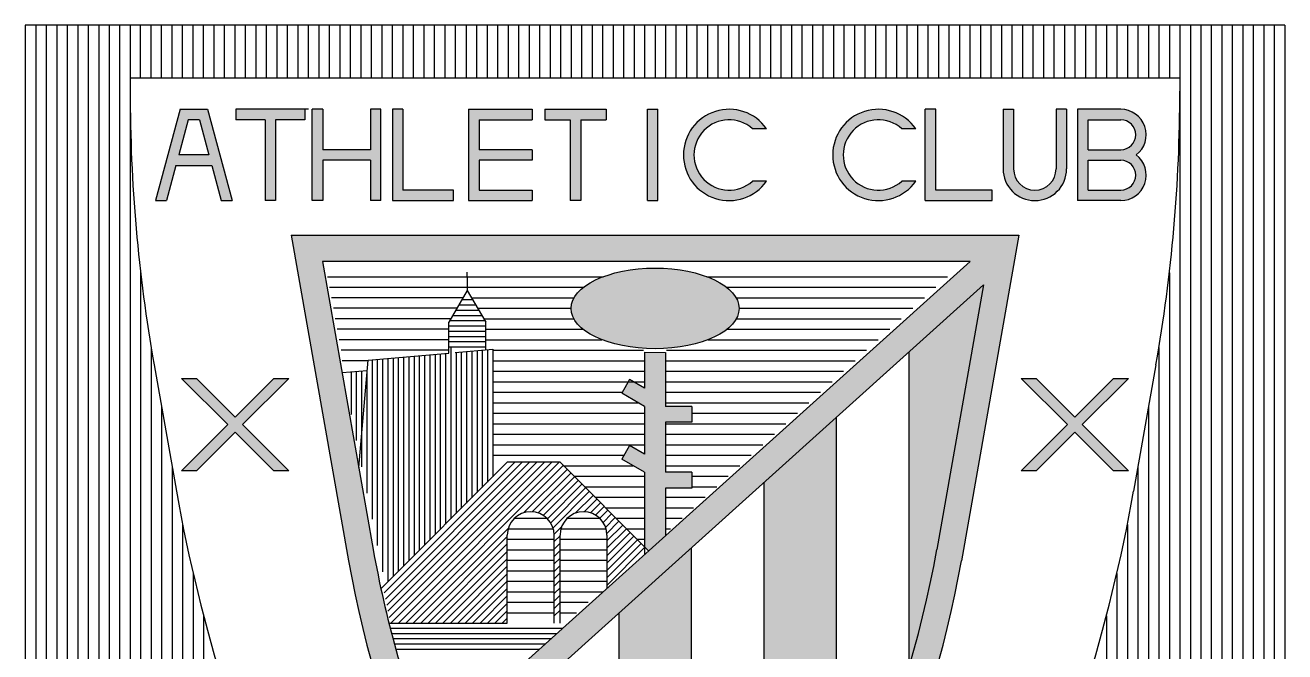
# Model space of a CAD drawing. Extents: x 3.05 to 5.45, y 3.98 to 6.68.
# Drawn here: x 3.053 to 5.453, y 5.487 to 6.68 of the extents above; entities that cross this region are included whole.
import ezdxf

# ---------------------------------------------------------------- set-up
doc = ezdxf.new("R2010")
doc.units = 0
doc.header["$MEASUREMENT"] = 0
doc.layers.get('0').update_dxf_attribs({"linetype": 'CONTINUOUS'})

msp = doc.modelspace()

# ---------------------------------------------------------------- hatches: boundary and pattern name
at = {"linetype": 'BYBLOCK'}
h = msp.add_hatch(color=256, dxfattribs=at)
h.paths.add_polyline_path([(3.40014729367365, 6.52011863381481), (3.347708566087254, 6.52011863381481), (3.301077929880449, 6.346090730301754), (3.321783453488651, 6.346090730301754), (3.339739787743431, 6.413104682058282), (3.408116072017472, 6.413104682058282), (3.426072406272253, 6.346090730301754), (3.446777929880454, 6.346090730301754)])
h.paths.add_polyline_path([(3.384800753914071, 6.500118633814811), (3.402757088168851, 6.433104682058282), (3.345098771592053, 6.433104682058282), (3.363055105846834, 6.50011863381481)], flags=16)
for color, points in [(256, [(3.585133004375165, 6.520118633814812), (3.453729167343909, 6.52011863381481), (3.453729167343909, 6.500118633814811), (3.509627929880443, 6.500118633814811), (3.509627929880443, 6.346090730301753), (3.529627929880442, 6.346090730301754), (3.529627929880442, 6.500118633814811), (3.585133004375165, 6.50011863381481)]), (256, [(3.730323577325209, 6.52011863381481), (3.710323577325209, 6.520118633814811), (3.710323577325208, 6.443104682058282), (3.619584435261306, 6.443104682058282), (3.619584435261306, 6.52011863381481), (3.599584435261306, 6.52011863381481), (3.599584435261306, 6.346090730301754), (3.619584435261306, 6.346090730301753), (3.619584435261306, 6.423104682058282), (3.710323577325207, 6.423104682058281), (3.710323577325208, 6.346090730301754), (3.730323577325209, 6.346090730301754)]), (256, [(3.868339976366116, 6.366090730301753), (3.772155428181112, 6.366090730301753), (3.772155428181112, 6.52011863381481), (3.752155428181112, 6.52011863381481), (3.752155428181112, 6.346090730301754), (3.868339976366116, 6.346090730301754)]), (256, [(4.018611511534972, 6.52011863381481), (3.897298765548157, 6.52011863381481), (3.897298765548158, 6.346090730301754), (4.018611511534971, 6.346090730301754), (4.018611511534972, 6.366090730301753), (3.917298765548157, 6.366090730301754), (3.917298765548158, 6.423104682058282), (4.018611511534972, 6.423104682058283), (4.018611511534971, 6.443104682058282), (3.917298765548157, 6.443104682058282), (3.917298765548157, 6.50011863381481), (4.018611511534971, 6.500118633814811)]), (256, [(4.159627849643214, 6.520118633814811), (4.042725876074826, 6.520118633814811), (4.042725876074826, 6.50011863381481), (4.091176862859006, 6.500118633814811), (4.091176862859006, 6.346090730301753), (4.111176862859006, 6.346090730301754), (4.111176862859006, 6.500118633814811), (4.159627849643215, 6.50011863381481)]), (256, [(4.258127929880439, 6.52011863381481), (4.23812792988044, 6.520118633814809), (4.23812792988044, 6.346090730301754), (4.258127929880439, 6.346090730301754)]), (256, [(4.465024839925755, 6.383104682058282), (4.438426136122399, 6.383104682058281, -2.231964124839091), (4.4384261361224, 6.483104682058282), (4.465024839925755, 6.483104682058282, 3.16393820090623)]), (256, [(4.749333290567003, 6.383104682058282), (4.722734586763647, 6.383104682058281, -2.231964124839091), (4.722734586763648, 6.483104682058282), (4.749333290567003, 6.483104682058282, 3.16393820090623)]), (256, [(4.787366274975956, 6.52011863381481), (4.767366274975956, 6.52011863381481), (4.767366274975957, 6.346090730301754), (4.894988208244769, 6.346090730301754), (4.894988208244769, 6.366090730301752), (4.787366274975956, 6.366090730301753)]), (256, [(5.036775081795412, 6.52011863381481), (5.016775081795412, 6.52011863381481), (5.016775081795413, 6.406604004749758), (5.016764679804194, 6.406578874592975, -0.9996665783371438), (4.935764684375313, 6.406575574354676), (4.93575428128351, 6.406595646794032), (4.935754281283512, 6.52011863381481), (4.915754281283512, 6.52011863381481), (4.915754281283513, 6.406595793298925), (4.915764682430964, 6.406580344246231, 0.999859793621637), (5.036764681181643, 6.406584150192728), (5.036775081795413, 6.406603677825735)]), (36, [(4.322543902889527, 5.954169601429768), (4.272543902889527, 5.954169601429768), (4.272543902889527, 6.056757894617683), (4.232543902889528, 6.057116921842575), (4.232543902889528, 5.988810617581143), (4.211193979144825, 6.001137001802326), (4.201925517218799, 6.001137001802325), (4.189242632700307, 5.979169601429769), (4.232543902889528, 5.954169601429768), (4.232543902889528, 5.863152659853742), (4.204242632700307, 5.879492405815896), (4.189242632700307, 5.853511643702363), (4.232543902889528, 5.828511643702362), (4.232543902889528, 5.686549897895326), (4.240361299335286, 5.678732501449567), (4.272543902889528, 5.70770984784584), (4.272543902889527, 5.798511643702361), (4.322543902889527, 5.798511643702362), (4.322543902889527, 5.828511643702363), (4.272543902889527, 5.828511643702361), (4.272543902889527, 5.924169601429767), (4.322543902889529, 5.924169601429767)]), (256, [(3.554789880247009, 6.007307992825858), (3.526505608999547, 6.007307992825857), (3.452647744623275, 5.933450128449584), (3.378789880247003, 6.007307992825857), (3.350505608999542, 6.007307992825857), (3.438505608999545, 5.919307992825856), (3.350505608999547, 5.831307992825857), (3.378789880247007, 5.831307992825856), (3.452647744623275, 5.905165857202125), (3.52650560899954, 5.831307992825857), (3.554789880247003, 5.831307992825858), (3.466789880247005, 5.919307992825855)]), (256, [(5.154582196779537, 6.007307992825857), (5.126297925532077, 6.007307992825858), (5.052440061155804, 5.933450128449586), (4.978582196779533, 6.007307992825858), (4.950297925532071, 6.007307992825858), (5.038297925532074, 5.919307992825857), (4.950297925532076, 5.831307992825857), (4.978582196779537, 5.831307992825857), (5.052440061155806, 5.905165857202125), (5.126297925532072, 5.831307992825857), (5.154582196779533, 5.831307992825858), (5.066582196779534, 5.919307992825855)])]:
    msp.add_hatch(color=color).paths.add_polyline_path(points)
h = msp.add_hatch(color=256)
h.paths.add_polyline_path([(5.140030008091628, 6.52011863381481), (5.057590608331566, 6.52011863381481), (5.057590608331566, 6.346090730301754), (5.140030008091628, 6.346090730301754, 0.7168950926242991), (5.169528135448552, 6.433104682058282, 0.7168950926242991)])
h.paths.add_polyline_path([(5.140030008091628, 6.443104682058282), (5.077590608331565, 6.443104682058282), (5.077590608331566, 6.500118633814812), (5.140030008091628, 6.500118633814811, -1)], flags=16)
h.paths.add_polyline_path([(5.140030008091628, 6.366090730301753), (5.077590608331566, 6.366090730301754), (5.077590608331565, 6.423104682058283), (5.140030008091628, 6.423104682058282, -1)], flags=16)
h = msp.add_hatch(color=256)
h.paths.add_polyline_path([(4.945840625041958, 6.280308121244215), (3.559247180737098, 6.280308121244215), (3.668675902845081, 5.659706999009209, 0.1316524975873976), (4.106202522631548, 4.72142813496998), (4.252543902889528, 4.547025269302337), (4.398885283147518, 4.721428134969994, 0.1316524975873949), (4.836411902933974, 5.659706999009206)])
h.paths.add_polyline_path([(4.878435975930865, 6.185975884339943), (4.789497959732014, 5.681583329998528, -0.1316524975873979), (4.351971339945544, 4.743304465959298), (4.252543902889528, 4.624811460645358), (4.153116465833488, 4.74330446595933, -0.07503678801982612), (3.84195286870064, 5.252722302743456)], flags=16)
h.paths.add_polyline_path([(4.852948085553892, 6.230308121244216), (3.821966753183919, 5.302008359982716, -0.04939515589849262), (3.715589846047044, 5.681583329998529), (3.61883486036681, 6.230308121244216)], flags=16)
h = msp.add_hatch(color=86)
edge = h.paths.add_edge_path()
edge.add_ellipse((4.252649098972796, 6.140698615753363), major_axis=(0.1601204938976082, 0), ratio=0.479902485857847, start_angle=15.42510880630042, end_angle=31.75257652064391)
edge.add_ellipse((4.252649098972796, 6.140698615753363), major_axis=(0.1601204938976082, 0), ratio=0.479902485857847, start_angle=31.75257652064391, end_angle=51.86201120763403)
edge.add_ellipse((4.252649098972796, 6.140698615753363), major_axis=(0.1601204938976082, 0), ratio=0.479902485857847, start_angle=51.86201120763403, end_angle=128.1379887923657)
edge.add_ellipse((4.252649098972796, 6.140698615753363), major_axis=(0.1601204938976082, 0), ratio=0.479902485857847, start_angle=128.1379887923657, end_angle=148.2474234793561)
edge.add_ellipse((4.252649098972796, 6.140698615753363), major_axis=(0.1601204938976082, 0), ratio=0.479902485857847, start_angle=148.2474234793561, end_angle=164.5748911936996)
edge.add_ellipse((4.252649098972796, 6.140698615753363), major_axis=(0.1601204938976082, 0), ratio=0.479902485857847, start_angle=164.5748911936996, end_angle=179.6731249350061)
edge.add_ellipse((4.252649098972796, 6.140698615753363), major_axis=(0.1601204938976082, 0), ratio=0.479902485857847, start_angle=179.6731249350061, end_angle=194.7480217236448)
edge.add_ellipse((4.252649098972796, 6.140698615753363), major_axis=(0.1601204938976082, 0), ratio=0.479902485857847, start_angle=194.7480217236448, end_angle=210.9869034575966)
edge.add_ellipse((4.252649098972796, 6.140698615753363), major_axis=(0.1601204938976082, 0), ratio=0.479902485857847, start_angle=210.9869034575966, end_angle=230.815524026129)
edge.add_ellipse((4.252649098972796, 6.140698615753363), major_axis=(0.1601204938976082, 0), ratio=0.479902485857847, start_angle=230.815524026129, end_angle=309.1844759738709)
edge.add_ellipse((4.252649098972796, 6.140698615753363), major_axis=(0.1601204938976082, 0), ratio=0.479902485857847, start_angle=309.1844759738709, end_angle=329.0130965424033)
edge.add_ellipse((4.252649098972796, 6.140698615753363), major_axis=(0.1601204938976082, 0), ratio=0.479902485857847, start_angle=329.0130965424033, end_angle=345.2519782763552)
edge.add_ellipse((4.252649098972796, 6.140698615753363), major_axis=(0.1601204938976082, 0), ratio=0.479902485857847, start_angle=345.2519782763552, end_angle=360.3268750649939)
edge.add_ellipse((4.252649098972796, 6.140698615753363), major_axis=(0.1601204938976082, 0), ratio=0.479902485857847, start_angle=0.3268750649939327, end_angle=15.42510880630042)
h = msp.add_hatch(color=1)
h.paths.add_polyline_path([(4.045243902889528, 5.435766372096623), (3.907043902889528, 5.311330533174661), (3.907043902889528, 5.113378805680593, 0.03350143687370347), (4.045243902889529, 4.884097415554814)])
h.paths.add_polyline_path([(4.321643902889527, 5.684638049940546), (4.183443902889528, 5.560202211018585), (4.183443902889528, 4.707161633893619), (4.252543902889527, 4.624811460645358), (4.321643902889527, 4.707161633893617)])
h.paths.add_polyline_path([(4.598043902889526, 5.933509727784467), (4.459843902889527, 5.809073888862507), (4.459843902889527, 4.884097415554811, 0.03350143687370332), (4.598043902889526, 5.113378805680589)])
h.paths.add_polyline_path([(4.878435975930866, 6.185975884339944), (4.736243902889527, 6.057945566706429), (4.736243902889526, 5.456552160143064, 0.02893002627333989), (4.789497959732013, 5.681583329998529)])

# ---------------------------------------------------------------- linework, layer by layer
for p, q in [((3.052543902889539, 6.680308121244215), (3.052543902889539, 3.980308121244215)), ((5.452543902889516, 6.680308121244215), (3.052543902889539, 6.680308121244215)), ((3.072543902889539, 6.680308121244215), (3.072543902889539, 3.980308121244215)), ((3.092543902889539, 6.680308121244215), (3.092543902889539, 3.980308121244215)), ((3.112543902889539, 6.680308121244215), (3.112543902889539, 3.980308121244215)), ((3.132543902889539, 6.680308121244215), (3.132543902889539, 3.980308121244215)), ((3.152543902889539, 6.680308121244215), (3.152543902889539, 3.980308121244215)), ((3.172543902889539, 6.680308121244215), (3.172543902889539, 3.980308121244215)), ((3.192543902889539, 6.680308121244215), (3.192543902889539, 3.980308121244215)), ((3.212543902889539, 6.680308121244215), (3.212543902889539, 3.980308121244215)), ((3.232543902889539, 6.680308121244215), (3.232543902889539, 3.980308121244215)), ((3.252543902889539, 6.680308121244215), (3.252543902889539, 3.980308121244215)), ((3.272543902889539, 6.580308121244215), (3.272543902889539, 6.680308121244215)), ((3.292543902889539, 6.580308121244215), (3.292543902889539, 6.680308121244215)), ((3.312543902889539, 6.580308121244215), (3.312543902889539, 6.680308121244215)), ((3.332543902889539, 6.580308121244215), (3.332543902889539, 6.680308121244215)), ((3.352543902889539, 6.580308121244215), (3.352543902889539, 6.680308121244215)), ((3.372543902889539, 6.580308121244215), (3.372543902889539, 6.680308121244215)), ((3.392543902889539, 6.580308121244215), (3.392543902889539, 6.680308121244215)), ((3.412543902889539, 6.580308121244215), (3.412543902889539, 6.680308121244215)), ((3.432543902889539, 6.580308121244215), (3.432543902889539, 6.680308121244215)), ((3.452543902889539, 6.580308121244215), (3.452543902889539, 6.680308121244215)), ((3.47254390288954, 6.580308121244215), (3.47254390288954, 6.680308121244215)), ((3.49254390288954, 6.580308121244215), (3.49254390288954, 6.680308121244215)), ((3.51254390288954, 6.580308121244215), (3.51254390288954, 6.680308121244215)), ((3.53254390288954, 6.580308121244215), (3.53254390288954, 6.680308121244215)), ((3.55254390288954, 6.580308121244215), (3.55254390288954, 6.680308121244215)), ((3.57254390288954, 6.580308121244215), (3.57254390288954, 6.680308121244215)), ((3.59254390288954, 6.580308121244215), (3.59254390288954, 6.680308121244215)), ((3.61254390288954, 6.580308121244215), (3.61254390288954, 6.680308121244215)), ((3.63254390288954, 6.580308121244215), (3.63254390288954, 6.680308121244215)), ((3.65254390288954, 6.580308121244215), (3.65254390288954, 6.680308121244215)), ((3.67254390288954, 6.580308121244215), (3.67254390288954, 6.680308121244215)), ((3.69254390288954, 6.580308121244215), (3.69254390288954, 6.680308121244215)), ((3.71254390288954, 6.580308121244215), (3.71254390288954, 6.680308121244215)), ((3.73254390288954, 6.580308121244215), (3.73254390288954, 6.680308121244215)), ((3.75254390288954, 6.580308121244215), (3.75254390288954, 6.680308121244215)), ((3.77254390288954, 6.580308121244215), (3.77254390288954, 6.680308121244215)), ((3.79254390288954, 6.580308121244215), (3.79254390288954, 6.680308121244215)), ((3.81254390288954, 6.580308121244215), (3.81254390288954, 6.680308121244215)), ((3.83254390288954, 6.580308121244215), (3.83254390288954, 6.680308121244215)), ((3.85254390288954, 6.580308121244215), (3.85254390288954, 6.680308121244215)), ((3.87254390288954, 6.580308121244215), (3.87254390288954, 6.680308121244215)), ((3.89254390288954, 6.680308121244215), (3.89254390288954, 6.580308121244215)), ((3.91254390288954, 6.680308121244215), (3.91254390288954, 6.580308121244215)), ((3.93254390288954, 6.680308121244215), (3.93254390288954, 6.580308121244215)), ((3.95254390288954, 6.680308121244215), (3.95254390288954, 6.580308121244215)), ((3.97254390288954, 6.680308121244215), (3.97254390288954, 6.580308121244215)), ((3.99254390288954, 6.680308121244215), (3.99254390288954, 6.580308121244215)), ((4.01254390288954, 6.680308121244215), (4.01254390288954, 6.580308121244215)), ((4.03254390288954, 6.680308121244215), (4.03254390288954, 6.580308121244215)), ((4.052543902889539, 6.680308121244215), (4.052543902889539, 6.580308121244215)), ((4.072543902889539, 6.680308121244215), (4.072543902889539, 6.580308121244215)), ((4.092543902889538, 6.680308121244215), (4.092543902889538, 6.580308121244215)), ((4.112543902889538, 6.680308121244215), (4.112543902889538, 6.580308121244215)), ((4.132543902889537, 6.680308121244215), (4.132543902889537, 6.580308121244215)), ((4.152543902889537, 6.680308121244215), (4.152543902889537, 6.580308121244215)), ((4.172543902889537, 6.680308121244215), (4.172543902889537, 6.580308121244215)), ((4.192543902889536, 6.680308121244215), (4.192543902889536, 6.580308121244215)), ((4.212543902889536, 6.680308121244215), (4.212543902889536, 6.580308121244215)), ((4.232543902889535, 6.680308121244215), (4.232543902889535, 6.580308121244215)), ((4.252543902889535, 6.680308121244215), (4.252543902889535, 6.580308121244215)), ((4.272543902889534, 6.680308121244215), (4.272543902889534, 6.580308121244215)), ((4.292543902889534, 6.680308121244215), (4.292543902889534, 6.580308121244215)), ((4.312543902889534, 6.680308121244215), (4.312543902889534, 6.580308121244215)), ((4.332543902889533, 6.680308121244215), (4.332543902889533, 6.580308121244215)), ((4.352543902889533, 6.680308121244215), (4.352543902889533, 6.580308121244215)), ((4.372543902889532, 6.680308121244215), (4.372543902889532, 6.580308121244215)), ((4.392543902889532, 6.680308121244215), (4.392543902889532, 6.580308121244215)), ((4.412543902889531, 6.680308121244215), (4.412543902889531, 6.580308121244215)), ((4.432543902889531, 6.680308121244215), (4.432543902889531, 6.580308121244215)), ((4.452543902889531, 6.680308121244215), (4.452543902889531, 6.580308121244215)), ((4.47254390288953, 6.680308121244215), (4.47254390288953, 6.580308121244215)), ((4.49254390288953, 6.680308121244215), (4.49254390288953, 6.580308121244215)), ((4.512543902889529, 6.680308121244215), (4.512543902889529, 6.580308121244215)), ((4.532543902889529, 6.680308121244215), (4.532543902889529, 6.580308121244215)), ((4.552543902889528, 6.680308121244215), (4.552543902889528, 6.580308121244215)), ((4.572543902889528, 6.680308121244215), (4.572543902889528, 6.580308121244215)), ((4.592543902889528, 6.680308121244215), (4.592543902889528, 6.580308121244215)), ((4.612543902889527, 6.680308121244215), (4.612543902889527, 6.580308121244215)), ((4.632543902889527, 6.680308121244215), (4.632543902889527, 6.580308121244215)), ((4.652543902889526, 6.680308121244215), (4.652543902889526, 6.580308121244215)), ((4.672543902889526, 6.680308121244215), (4.672543902889526, 6.580308121244215)), ((4.692543902889525, 6.680308121244215), (4.692543902889525, 6.580308121244215)), ((4.712543902889525, 6.680308121244215), (4.712543902889525, 6.580308121244215)), ((4.732543902889525, 6.680308121244215), (4.732543902889525, 6.580308121244215)), ((4.752543902889524, 6.680308121244215), (4.752543902889524, 6.580308121244215)), ((4.772543902889524, 6.680308121244215), (4.772543902889524, 6.580308121244215)), ((4.792543902889523, 6.680308121244215), (4.792543902889523, 6.580308121244215)), ((4.812543902889523, 6.680308121244215), (4.812543902889523, 6.580308121244215)), ((4.832543902889523, 6.680308121244215), (4.832543902889523, 6.580308121244215)), ((4.852543902889522, 6.680308121244215), (4.852543902889522, 6.580308121244215)), ((4.872543902889522, 6.680308121244215), (4.872543902889522, 6.580308121244215)), ((4.892543902889521, 6.680308121244215), (4.892543902889521, 6.580308121244215)), ((4.912543902889521, 6.680308121244215), (4.912543902889521, 6.580308121244215)), ((4.93254390288952, 6.680308121244215), (4.93254390288952, 6.580308121244215)), ((4.95254390288952, 6.680308121244215), (4.95254390288952, 6.580308121244215)), ((4.97254390288952, 6.680308121244215), (4.97254390288952, 6.580308121244215)), ((4.992543902889519, 6.680308121244215), (4.992543902889519, 6.580308121244215)), ((5.012543902889519, 6.680308121244215), (5.012543902889519, 6.580308121244215)), ((5.032543902889518, 6.680308121244215), (5.032543902889518, 6.580308121244215)), ((5.052543902889518, 6.680308121244215), (5.052543902889518, 6.580308121244215)), ((5.072543902889517, 6.680308121244215), (5.072543902889517, 6.580308121244215)), ((5.092543902889517, 6.680308121244215), (5.092543902889517, 6.580308121244215)), ((5.112543902889517, 6.680308121244215), (5.112543902889517, 6.580308121244215)), ((5.132543902889516, 6.680308121244215), (5.132543902889516, 6.580308121244215)), ((5.152543902889516, 6.680308121244215), (5.152543902889516, 6.580308121244215)), ((5.172543902889515, 6.680308121244215), (5.172543902889515, 6.580308121244215)), ((5.192543902889515, 6.680308121244215), (5.192543902889515, 6.580308121244215)), ((5.212543902889514, 6.680308121244215), (5.212543902889514, 6.580308121244215)), ((5.232543902889514, 6.680308121244215), (5.232543902889514, 6.580308121244215)), ((5.252543902889514, 6.680308121244215), (5.252543902889514, 3.980308121244215)), ((5.272543902889513, 6.680308121244215), (5.272543902889513, 3.980308121244215)), ((5.292543902889513, 6.680308121244215), (5.292543902889513, 3.980308121244215)), ((5.312543902889512, 6.680308121244215), (5.312543902889512, 3.980308121244215)), ((5.332543902889512, 6.680308121244215), (5.332543902889512, 3.980308121244215)), ((5.352543902889511, 6.680308121244215), (5.352543902889511, 3.980308121244215)), ((5.372543902889511, 6.680308121244215), (5.372543902889511, 3.980308121244215)), ((5.392543902889511, 6.680308121244215), (5.392543902889511, 3.980308121244215)), ((5.41254390288951, 6.680308121244215), (5.41254390288951, 3.980308121244215)), ((5.43254390288951, 6.680308121244215), (5.43254390288951, 3.980308121244215)), ((5.452543902889516, 6.680308121244215), (5.452543902889516, 3.980308121244215)), ((3.599584435261306, 6.346090730301754), (3.599584435261306, 6.52011863381481)), ((3.619584435261306, 6.52011863381481), (3.599584435261306, 6.52011863381481)), ((3.619584435261306, 6.52011863381481), (3.619584435261306, 6.443104682058281)), ((3.710323577325208, 6.52011863381481), (3.710323577325208, 6.443104682058281)), ((3.730323577325208, 6.52011863381481), (3.710323577325208, 6.52011863381481)), ((3.730323577325208, 6.346090730301754), (3.730323577325208, 6.52011863381481)), ((3.752155428181112, 6.52011863381481), (3.752155428181112, 6.346090730301754)), ((3.772155428181112, 6.52011863381481), (3.752155428181112, 6.52011863381481)), ((3.772155428181112, 6.52011863381481), (3.772155428181112, 6.366090730301753)), ((3.897298765548157, 6.52011863381481), (3.897298765548157, 6.346090730301754)), ((3.897298765548157, 6.52011863381481), (4.018611511534971, 6.52011863381481)), ((4.018611511534971, 6.52011863381481), (4.018611511534971, 6.50011863381481)), ((4.042725876074826, 6.52011863381481), (4.042725876074826, 6.500118633814811)), ((4.042725876074826, 6.52011863381481), (4.159627849643215, 6.52011863381481)), ((4.159627849643215, 6.52011863381481), (4.159627849643215, 6.500118633814811)), ((4.23812792988044, 6.52011863381481), (4.258127929880439, 6.52011863381481)), ((4.23812792988044, 6.346090730301754), (4.23812792988044, 6.52011863381481)), ((4.258127929880439, 6.346090730301754), (4.258127929880439, 6.52011863381481)), ((4.767366274975956, 6.346090730301754), (4.767366274975956, 6.52011863381481)), ((4.787366274975955, 6.52011863381481), (4.767366274975956, 6.52011863381481)), ((4.787366274975955, 6.366090730301753), (4.787366274975955, 6.52011863381481)), ((4.915754281283512, 6.52011863381481), (4.915754281283513, 6.40659579329892)), ((4.915754281283512, 6.52011863381481), (4.935754281283511, 6.52011863381481)), ((4.935754281283511, 6.52011863381481), (4.935754281283511, 6.406590730301754)), ((5.016775081795412, 6.52011863381481), (5.016775081795412, 6.406590730301754)), ((5.036775081795412, 6.52011863381481), (5.016775081795412, 6.52011863381481)), ((5.036775081795412, 6.52011863381481), (5.036775081795412, 6.406590730301754)), ((5.057590608331566, 6.52011863381481), (5.057590608331566, 6.346090730301754)), ((5.140030008091628, 6.52011863381481), (5.057590608331566, 6.52011863381481)), ((3.509627929880443, 6.500118633814811), (3.509627929880443, 6.346090730301754)), ((3.529627929880442, 6.500118633814811), (3.529627929880442, 6.346090730301754)), ((3.917298765548157, 6.500118633814811), (3.917298765548157, 6.443104682058281)), ((3.917298765548157, 6.500118633814811), (4.018611511534971, 6.500118633814811)), ((4.042725876074826, 6.500118633814811), (4.091176862859006, 6.500118633814811)), ((4.091176862859006, 6.500118633814811), (4.091176862859006, 6.346090730301754)), ((4.111176862859006, 6.500118633814811), (4.111176862859006, 6.346090730301754)), ((4.111176862859006, 6.500118633814811), (4.159627849643215, 6.500118633814811)), ((4.465024839925755, 6.483104682058282), (4.438426136122401, 6.483104682058282)), ((4.749333290567003, 6.483104682058282), (4.722734586763649, 6.483104682058282)), ((5.077590608331565, 6.500118633814811), (5.140030008091628, 6.500118633814811)), ((5.077590608331566, 6.443104682058283), (5.077590608331565, 6.500118633814811)), ((3.710323577325208, 6.443104682058282), (3.619584435261306, 6.443104682058282)), ((4.018611511534971, 6.443104682058282), (3.917298765548157, 6.443104682058282)), ((4.018611511534971, 6.443104682058283), (4.018611511534971, 6.423104682058283)), ((5.077590608331565, 6.443104682058282), (5.140030008091634, 6.443104682058282)), ((3.710323577325208, 6.423104682058282), (3.619584435261306, 6.423104682058282)), ((3.619584435261306, 6.423104682058281), (3.619584435261306, 6.346090730301754)), ((3.710323577325208, 6.423104682058281), (3.710323577325208, 6.346090730301754)), ((4.018611511534971, 6.423104682058282), (3.917298765548157, 6.423104682058282)), ((3.917298765548157, 6.423104682058282), (3.917298765548157, 6.366090730301753)), ((5.077590608331565, 6.366090730301753), (5.077590608331565, 6.423104682058282)), ((5.077590608331565, 6.423104682058282), (5.140030008091638, 6.423104682058282)), ((4.915764682430964, 6.406580344246231), (4.915754281283513, 6.406595793298921)), ((4.935769520353972, 6.406566243485525), (4.935751856963378, 6.406600324443694)), ((5.016759543006799, 6.406566464610965), (5.016777745890067, 6.406610440932496)), ((5.036757278536356, 6.406570251384096), (5.036781216027208, 6.406615195129419)), ((3.868339976366116, 6.366090730301753), (3.772155428181112, 6.366090730301753)), ((3.868339976366116, 6.346090730301754), (3.868339976366116, 6.366090730301753)), ((3.917298765548157, 6.366090730301753), (4.018611511534971, 6.366090730301753)), ((4.018611511534971, 6.366090730301754), (4.018611511534971, 6.346090730301754)), ((4.465024839925755, 6.383104682058282), (4.438426136122399, 6.383104682058281)), ((4.749333290567003, 6.383104682058282), (4.722734586763647, 6.383104682058281)), ((4.894988208244769, 6.366090730301753), (4.787366274975955, 6.366090730301753)), ((4.894988208244769, 6.346090730301754), (4.894988208244769, 6.366090730301753)), ((5.077590608331565, 6.366090730301753), (5.140030008091634, 6.366090730301753)), ((3.529627929880442, 6.346090730301754), (3.509627929880443, 6.346090730301754)), ((3.619584435261306, 6.346090730301754), (3.599584435261306, 6.346090730301754)), ((3.730323577325208, 6.346090730301754), (3.710323577325208, 6.346090730301754)), ((3.752155428181112, 6.346090730301754), (3.868339976366116, 6.346090730301754)), ((3.897298765548157, 6.346090730301754), (4.018611511534971, 6.346090730301754)), ((4.111176862859006, 6.346090730301754), (4.091176862859006, 6.346090730301754)), ((4.23812792988044, 6.346090730301754), (4.258127929880439, 6.346090730301754)), ((4.767366274975956, 6.346090730301754), (4.894988208244769, 6.346090730301754)), ((5.140030008091628, 6.346090730301754), (5.057590608331566, 6.346090730301754)), ((3.272543902889539, 6.208711361237075), (3.272543902889539, 3.980308121244215)), ((5.232543902889514, 6.208711361237041), (5.232543902889514, 3.980308121244215)), ((3.292543902889539, 6.066281465923567), (3.292543902889539, 3.980308121244215)), ((5.212543902889514, 6.066281465923543), (5.212543902889514, 3.980308121244215)), ((3.350505608999542, 6.007307992825857), (3.378789880247003, 6.007307992825857)), ((3.438505608999545, 5.919307992825855), (3.350505608999542, 6.007307992825857)), ((3.452647744623275, 5.933450128449585), (3.378789880247003, 6.007307992825857)), ((3.452647744623275, 5.933450128449585), (3.526505608999547, 6.007307992825857)), ((3.466789880247005, 5.919307992825855), (3.554789880247008, 6.007307992825857)), ((3.526505608999547, 6.007307992825857), (3.554789880247008, 6.007307992825857)), ((4.950297925532071, 6.007307992825857), (5.038297925532074, 5.919307992825856)), ((4.950297925532071, 6.007307992825857), (4.978582196779533, 6.007307992825857)), ((4.978582196779533, 6.007307992825857), (5.052440061155805, 5.933450128449586)), ((5.126297925532076, 6.007307992825857), (5.052440061155805, 5.933450128449586)), ((5.154582196779537, 6.007307992825857), (5.066582196779535, 5.919307992825855)), ((5.126297925532076, 6.007307992825857), (5.154582196779537, 6.007307992825857)), ((3.312543902889539, 5.951800790798083), (3.312543902889539, 3.980308121244215)), ((5.192543902889515, 5.951800790798067), (5.192543902889515, 3.980308121244215)), ((3.350505608999547, 5.831307992825857), (3.438505608999545, 5.919307992825855)), ((3.378789880247008, 5.831307992825857), (3.452647744623275, 5.905165857202125)), ((3.526505608999542, 5.831307992825857), (3.452647744623275, 5.905165857202125)), ((3.554789880247003, 5.831307992825857), (3.466789880247005, 5.919307992825855)), ((5.038297925532074, 5.919307992825856), (4.950297925532076, 5.831307992825857)), ((5.052440061155806, 5.905165857202125), (4.978582196779537, 5.831307992825857)), ((5.052440061155806, 5.905165857202125), (5.126297925532072, 5.831307992825857)), ((5.066582196779535, 5.919307992825855), (5.154582196779533, 5.831307992825857)), ((3.332543902889539, 5.838375154405729), (3.332543902889539, 3.980308121244215)), ((5.172543902889515, 5.838375154405719), (5.172543902889515, 3.980308121244215)), ((3.378789880247008, 5.831307992825857), (3.350505608999547, 5.831307992825857)), ((3.554789880247003, 5.831307992825857), (3.526505608999542, 5.831307992825857)), ((4.978582196779537, 5.831307992825857), (4.950297925532076, 5.831307992825857)), ((5.154582196779533, 5.831307992825857), (5.126297925532072, 5.831307992825857)), ((3.352543902889539, 5.728941264138997), (3.352543902889539, 3.980308121244215)), ((5.152543902889516, 5.728941264138986), (5.152543902889516, 3.980308121244215)), ((3.372543902889539, 5.635965481871334), (3.372543902889539, 3.980308121244215)), ((5.132543902889516, 5.635965481871326), (5.132543902889516, 3.980308121244215)), ((3.392543902889539, 5.554822377514832), (3.392543902889539, 3.980308121244215)), ((5.112543902889517, 5.554822377514829), (5.112543902889517, 3.980308121244215))]:
    msp.add_line(p, q)
at = {"color": 0}
for p, q in [((3.252543902889528, 6.580308121244215), (5.252543902889528, 6.580308121244215)), ((3.252543902889528, 6.580308121244215), (3.252543902889528, 6.554543690552985)), ((5.252543902889528, 6.580308121244215), (5.252543902889528, 6.554543690552972)), ((3.559247180737099, 6.280308121244215), (3.668675902845081, 5.659706999009207)), ((3.559247180737099, 6.280308121244215), (4.945840625041958, 6.280308121244215)), ((4.945840625041958, 6.280308121244215), (4.836411902933974, 5.659706999009207)), ((3.904794550336826, 6.200120300379819), (3.884794550336826, 6.200120300379819)), ((3.894794550336826, 6.200120300379819), (3.894794550336826, 6.209574352647934)), ((3.894794550336826, 6.200120300379819), (3.894794550336826, 6.175155537967847)), ((3.841952868700639, 5.252722302743456), (4.878435975930865, 6.185975884339943)), ((4.878435975930866, 6.185975884339945), (4.789497959732013, 5.681583329998528)), ((3.298120643852902, 6.033599157552197), (3.340663354660327, 5.792327455192797)), ((5.206967161926151, 6.033599157552177), (5.164424451118729, 5.7923274551928))]:
    msp.add_line(p, q, dxfattribs=at)
at = {"color": 0, "linetype": 'BYBLOCK'}
for p, q in [((3.347708566087254, 6.52011863381481), (3.301077929880449, 6.346090730301754)), ((3.347708566087254, 6.52011863381481), (3.400147293673649, 6.52011863381481)), ((3.400147293673649, 6.52011863381481), (3.446777929880454, 6.346090730301754)), ((3.363055105846834, 6.500118633814811), (3.345098771592053, 6.433104682058282)), ((3.38480075391407, 6.500118633814811), (3.363055105846834, 6.500118633814811)), ((3.38480075391407, 6.500118633814811), (3.40275708816885, 6.433104682058282)), ((3.40275708816885, 6.433104682058282), (3.345098771592053, 6.433104682058282)), ((3.339739787743431, 6.413104682058282), (3.321783453488651, 6.346090730301754)), ((3.339739787743431, 6.413104682058282), (3.408116072017473, 6.413104682058282)), ((3.408116072017473, 6.413104682058282), (3.426072406272253, 6.346090730301754)), ((3.301077929880449, 6.346090730301754), (3.321783453488651, 6.346090730301754)), ((3.426072406272253, 6.346090730301754), (3.44677792988045, 6.346090730301754)), ((4.852948085553892, 6.230308121244216), (3.618834860366809, 6.230308121244216)), ((3.618834860366809, 6.230308121244216), (3.715589846047044, 5.681583329998528)), ((3.821966753183919, 5.302008359982715), (4.852948085553892, 6.230308121244216))]:
    msp.add_line(p, q, dxfattribs=at)
at = {"linetype": 'BYBLOCK'}
for p, q in [((3.59247792988045, 6.52011863381481), (3.453729167343909, 6.520118633814811)), ((3.453729167343909, 6.52011863381481), (3.453729167343909, 6.500118633814811)), ((3.585133004375166, 6.52011863381481), (3.585133004375166, 6.500118633814811)), ((3.509627929880442, 6.500118633814811), (3.453729167343909, 6.500118633814811)), ((3.585133004375166, 6.500118633814811), (3.529627929880442, 6.500118633814811))]:
    msp.add_line(p, q, dxfattribs=at)
at = {"color": 254}
for p, q in [((3.628514498740418, 6.201137001802322), (4.153765486964292, 6.201137001802322)), ((4.351532710981301, 6.201137001802322), (4.809686621847283, 6.201137001802322)), ((3.632242108714415, 6.181137001802322), (4.116494069819252, 6.181137001802322)), ((4.38880412812634, 6.181137001802322), (4.787706949342843, 6.181137001802322)), ((3.886700944708017, 6.161137001802323), (3.635969718688412, 6.161137001802323)), ((3.902888155965664, 6.161137001802323), (4.098296315529725, 6.161137001802323)), ((4.407001882415867, 6.161137001802323), (4.765727276838404, 6.161137001802323)), ((3.875153939324225, 6.141137001802323), (3.639697328662409, 6.141137001802323)), ((3.863606933940432, 6.121137001802324), (3.643424938636405, 6.121137001802324)), ((3.914435161349456, 6.141137001802323), (4.092531210833116, 6.141137001802323)), ((3.925982166733248, 6.121137001802324), (4.097803818124894, 6.121137001802324)), ((4.407494379820698, 6.121137001802324), (4.721767931829525, 6.121137001802324)), ((4.412766987112477, 6.141137001802323), (4.743747604333965, 6.141137001802323)), ((3.859676902514252, 6.101137001802324), (3.647152548610403, 6.101137001802324)), ((3.929912198159428, 6.101137001802324), (4.115380200629846, 6.101137001802324)), ((4.389917997315746, 6.101137001802324), (4.699788259325086, 6.101137001802324)), ((3.859676902514252, 6.081137001802325), (3.650880158584399, 6.081137001802325)), ((3.929912198159428, 6.081137001802325), (4.151481878705678, 6.081137001802325)), ((4.353816319239914, 6.081137001802325), (4.677808586820646, 6.081137001802325)), ((3.859676902514252, 6.061137001802325), (3.654607768558396, 6.061137001802325)), ((3.943418977329912, 6.061137001802325), (4.230764671986309, 6.061137001802325)), ((4.274749208889418, 6.061137001802325), (4.655828914316206, 6.061137001802325)), ((3.705913975603331, 6.041137001802325), (3.656535390369009, 6.041137001802325)), ((3.943418977329912, 6.041137001802325), (4.232543902889528, 6.041137001802325)), ((4.272543902889527, 6.041137001802325), (4.633849241811767, 6.041137001802325)), ((3.943418977329912, 6.021137001802326), (4.232543902889528, 6.021137001802326)), ((3.943418977329912, 6.001137001802326), (4.232543902889528, 6.001137001802326)), ((4.272543902889527, 6.021137001802326), (4.611869569307327, 6.021137001802326)), ((4.272543902889527, 6.001137001802326), (4.589889896802887, 6.001137001802326)), ((3.943418977329912, 5.981137001802327), (4.190378511835007, 5.981137001802327)), ((4.272543902889527, 5.981137001802327), (4.567910224298448, 5.981137001802327)), ((3.943418977329912, 5.961137001802327), (4.220476011447582, 5.961137001802327)), ((4.272543902889527, 5.961137001802327), (4.545930551794008, 5.961137001802327)), ((3.943418977329912, 5.941137001802328), (4.232543902889528, 5.941137001802328)), ((4.322543902889528, 5.941137001802328), (4.523950879289568, 5.941137001802328)), ((3.943418977329912, 5.921137001802328), (4.232543902889528, 5.921137001802328)), ((4.272543902889527, 5.921137001802328), (4.501971206785129, 5.921137001802328)), ((3.943418977329912, 5.901137001802328), (4.232543902889528, 5.901137001802328)), ((3.943418977329912, 5.881137001802329), (4.232543902889528, 5.881137001802329)), ((4.272543902889527, 5.901137001802328), (4.479991534280689, 5.901137001802328)), ((4.272543902889527, 5.881137001802329), (4.45801186177625, 5.881137001802329)), ((3.943418977329912, 5.861137001802329), (4.193645135251989, 5.861137001802329)), ((4.272543902889527, 5.861137001802329), (4.436032189271811, 5.861137001802329)), ((4.077956798982524, 5.84113700180233), (4.210676141196634, 5.84113700180233)), ((4.272543902889527, 5.84113700180233), (4.414052516767371, 5.84113700180233)), ((4.097956798982524, 5.82113700180233), (4.232543902889528, 5.82113700180233)), ((4.322543902889527, 5.82113700180233), (4.392072844262931, 5.82113700180233)), ((4.117956798982523, 5.80113700180233), (4.232543902889528, 5.80113700180233)), ((4.322543902889527, 5.80113700180233), (4.370093171758492, 5.80113700180233)), ((4.137956798982523, 5.781137001802331), (4.232543902889528, 5.781137001802331)), ((4.157956798982522, 5.761137001802331), (4.232543902889528, 5.761137001802331)), ((4.272543902889527, 5.781137001802331), (4.348113499254052, 5.781137001802331)), ((4.272543902889527, 5.761137001802331), (4.326133826749612, 5.761137001802331)), ((3.984832609794028, 5.741137001802332), (4.046609968801233, 5.741137001802332)), ((4.085328646653341, 5.741137001802332), (4.147070018375333, 5.741137001802332)), ((4.177956798982522, 5.741137001802332), (4.232543902889528, 5.741137001802332)), ((4.272543902889527, 5.741137001802332), (4.304154154245173, 5.741137001802332)), ((3.972774133055026, 5.721137001802332), (4.058668445540234, 5.721137001802332)), ((4.073265115933867, 5.721137001802332), (4.159133549094807, 5.721137001802332)), ((4.197956798982521, 5.721137001802332), (4.232543902889528, 5.721137001802332)), ((4.272543902889527, 5.721137001802332), (4.282174481740733, 5.721137001802332)), ((3.971058846731779, 5.701137001802333), (4.060383731863482, 5.701137001802333)), ((4.071549332514337, 5.701137001802333), (4.160849332514346, 5.701137001802333)), ((4.217956798982522, 5.701137001802332), (4.232543902889528, 5.701137001802332)), ((3.971058846731779, 5.681137001802333), (4.060383731863482, 5.681137001802333)), ((4.071549332514337, 5.681137001802333), (4.160849332514346, 5.681137001802333)), ((3.971058846731779, 5.661137001802333), (4.060383731863482, 5.661137001802333)), ((3.971058846731779, 5.641137001802334), (4.060383731863482, 5.641137001802334)), ((4.071549332514337, 5.661137001802333), (4.160849332514346, 5.661137001802333)), ((4.071549332514337, 5.641137001802334), (4.160849332514346, 5.641137001802334)), ((3.971058846731779, 5.621137001802334), (4.060383731863482, 5.621137001802334)), ((4.071549332514337, 5.621137001802334), (4.160849332514346, 5.621137001802334)), ((3.971058846731779, 5.601137001802335), (4.060383731863482, 5.601137001802335)), ((4.071549332514337, 5.601137001802335), (4.152401132892033, 5.601137001802335)), ((3.971058846731779, 5.581137001802335), (4.060383731863482, 5.581137001802335)), ((4.071549332514337, 5.581137001802335), (4.125451122132463, 5.581137001802335)), ((3.971058846731779, 5.561137001802336), (4.060383731863482, 5.561137001802336)), ((4.071549332514337, 5.561137001802336), (4.103046499376695, 5.561137001802336))]:
    msp.add_line(p, q, dxfattribs=at)
at = {"color": 30}
for p, q in [((3.89479455033684, 6.17515553796787), (3.859676902514252, 6.114329987696837)), ((3.89479455033684, 6.175155537967871), (3.929912198159428, 6.114329987696838)), ((3.911109573688324, 6.146897088596429), (3.878479526985357, 6.146897088596429)), ((3.905336070996428, 6.156897088596429), (3.884253029677253, 6.156897088596429)), ((3.922656579072116, 6.126897088596429), (3.866932521601565, 6.126897088596429)), ((3.91688307638022, 6.136897088596429), (3.872706024293461, 6.136897088596429)), ((3.859676902514252, 6.055673207010749), (3.859676902514252, 6.114329987696838)), ((3.929912198159428, 6.10689708859643), (3.859676902514252, 6.10689708859643)), ((3.929912198159428, 6.09689708859643), (3.859676902514252, 6.09689708859643)), ((3.928430081764012, 6.11689708859643), (3.861159018909669, 6.11689708859643)), ((3.929912198159428, 6.061817999159094), (3.929912198159428, 6.114329987696838)), ((3.929912198159428, 6.08689708859643), (3.859676902514252, 6.08689708859643)), ((3.929912198159428, 6.07689708859643), (3.859676902514252, 6.07689708859643)), ((3.706009517693075, 6.04222905288522), (3.859676902514253, 6.055673207010748)), ((3.773418977329916, 6.048126616417851), (3.773418977329916, 5.649904598868654)), ((3.783418977329916, 6.049001503053111), (3.783418977329916, 5.659904598868654)), ((3.793418977329916, 6.04987638968837), (3.793418977329916, 5.669904598868654)), ((3.803418977329915, 6.050751276323629), (3.803418977329915, 5.679904598868654)), ((3.813418977329915, 6.051626162958888), (3.813418977329915, 5.689904598868654)), ((3.823418977329915, 6.052501049594147), (3.823418977329915, 5.699904598868653)), ((3.833418977329915, 6.053375936229407), (3.833418977329915, 5.709904598868652)), ((3.843418977329915, 6.054250822864666), (3.843418977329915, 5.719904598868652)), ((3.853418977329914, 6.055125709499925), (3.853418977329914, 5.729904598868652)), ((3.929912198159428, 6.066897088596431), (3.859676902514252, 6.066897088596431)), ((3.863418977329914, 6.066897088596431), (3.863418977329914, 5.739904598868653)), ((3.871756843383594, 6.056730064892879), (3.943418977329912, 6.062999689217259)), ((3.873418977329914, 6.056875482770444), (3.873418977329914, 5.749904598868652)), ((3.883418977329914, 6.057750369405703), (3.883418977329914, 5.759904598868652)), ((3.893418977329913, 6.058625256040963), (3.893418977329913, 5.769904598868651)), ((3.903418977329913, 6.059500142676222), (3.903418977329913, 5.779904598868651)), ((3.913418977329913, 6.060375029311481), (3.913418977329913, 5.789904598868651)), ((3.923418977329913, 6.06124991594674), (3.923418977329913, 5.79990459886865)), ((3.933418977329913, 6.062124802582), (3.933418977329913, 5.809904598868651)), ((3.943418977329912, 6.062999689217259), (3.943418977329912, 5.819904598868651)), ((3.688097875322085, 5.837498043756448), (3.706009517693075, 6.04222905288522)), ((3.713418977329917, 6.042877296606296), (3.713418977329917, 5.73906132063163)), ((3.723418977329917, 6.043752183241556), (3.723418977329917, 5.689112953605807)), ((3.733418977329917, 6.044627069876815), (3.733418977329917, 5.639164586579984)), ((3.743418977329917, 6.045501956512074), (3.743418977329917, 5.619904598868654)), ((3.753418977329916, 6.046376843147333), (3.753418977329916, 5.629904598868654)), ((3.763418977329916, 6.047251729782592), (3.763418977329916, 5.639904598868654)), ((3.704239512481782, 6.021997800743983), (3.656305056479726, 6.017804079251521)), ((3.673418977329918, 6.019301353314392), (3.673418977329918, 5.938854788734923)), ((3.683418977329918, 6.020176239949651), (3.683418977329918, 5.8889064217091)), ((3.693418977329918, 6.021051126584911), (3.693418977329918, 5.838958054683276)), ((3.703418977329918, 6.02192601322017), (3.703418977329918, 5.789009687657454)), ((3.730261787362905, 5.606747408901643), (3.971058846731779, 5.847544468270517)), ((3.985200982355509, 5.847544468270517), (3.736472109610455, 5.598815595525462)), ((3.99934311797924, 5.847544468270517), (3.738919625618873, 5.58712097591015)), ((4.01348525360297, 5.847544468270517), (3.741367141627291, 5.575426356294837)), ((4.0276273892267, 5.847544468270517), (3.743814657635709, 5.563731736679525)), ((4.041769524850431, 5.847544468270517), (3.746262173644127, 5.552037117064213)), ((4.055911660474162, 5.847544468270517), (3.749504194005982, 5.541137001802337)), ((4.070053796097892, 5.847544468270517), (3.763646329629712, 5.541137001802337)), ((4.077872632117979, 5.841221168666873), (3.777788465253443, 5.541137001802337)), ((4.071549332514337, 5.847544468270517), (3.971058846731779, 5.847544468270517)), ((4.084943699929845, 5.834150100855008), (4.002256255571837, 5.751462656497)), ((4.240361299335287, 5.678732501449566), (4.071549332514337, 5.847544468270517)), ((4.09201476774171, 5.827079033043143), (4.018396305567624, 5.753460570869056)), ((4.099085835553575, 5.820007965231278), (4.030204938840529, 5.751127068518231)), ((4.106156903365441, 5.812936897419412), (4.039747612264923, 5.746527606318894)), ((4.113227971177306, 5.805865829607547), (4.047560919160851, 5.740198777591092)), ((4.120299038989171, 5.798794761795682), (4.053770474230681, 5.732266197037191)), ((4.127370106801036, 5.791723693983816), (4.058229187407687, 5.722582774590467)), ((4.134441174612903, 5.784652626171952), (4.100445198282417, 5.750656649841466)), ((4.141512242424767, 5.777581558360086), (4.117441705494542, 5.753511021429861)), ((4.148583310236632, 5.770510490548221), (4.129556418884907, 5.751483599196495)), ((4.155654378048498, 5.763439422736355), (4.139301851416253, 5.74708689610411)), ((4.162725445860363, 5.75636835492449), (4.147286005123476, 5.740928914187603)), ((4.169796513672229, 5.749297287112626), (4.153665529005583, 5.733166302445979)), ((4.176867581484093, 5.742226219300759), (4.158323707885947, 5.723682345702612)), ((3.973136941906703, 5.722343342831866), (3.791930600877174, 5.541137001802337)), ((4.074420991778943, 5.724632443337993), (4.060351932345555, 5.710563383904605)), ((4.183938649295959, 5.735155151488894), (4.160742899590971, 5.711959401783906)), ((4.191009717107824, 5.728084083677029), (4.160849332514346, 5.69792369908355)), ((4.198080784919689, 5.721013015865164), (4.160849332514346, 5.68378156345982)), ((4.205151852731555, 5.713941948053298), (4.160849332514346, 5.669639427836089)), ((3.971058846731779, 5.706123112033212), (3.806072736500904, 5.541137001802337)), ((3.971058846731779, 5.691980976409481), (3.820214872124635, 5.541137001802337)), ((3.971058846731779, 5.541137001802337), (3.971058846731779, 5.708878309106073)), ((4.060383731863482, 5.541137001802337), (4.060383731863482, 5.708878309106073)), ((4.071549332514337, 5.707618648449656), (4.060383731863482, 5.6964530477988)), ((4.071549332514337, 5.693476512825925), (4.060383731863482, 5.68231091217507)), ((4.071549332514337, 5.541137001802337), (4.071549332514337, 5.708878309106073)), ((4.160849332514346, 5.708878309106073), (4.160849332514346, 5.607139604953916)), ((4.21222292054342, 5.706870880241433), (4.160849332514346, 5.655497292212359)), ((4.219293988355285, 5.699799812429568), (4.160849332514346, 5.641355156588628)), ((4.160849332514346, 5.627213020964898), (4.22636505616715, 5.692728744617703)), ((3.971058846731779, 5.677838840785751), (3.834357007748365, 5.541137001802337)), ((4.071549332514337, 5.679334377202195), (4.060383731863482, 5.668168776551339)), ((4.071549332514337, 5.665192241578464), (4.060383731863482, 5.654026640927609)), ((4.160849332514346, 5.613070885341167), (4.233436123979017, 5.685657676805837)), ((3.971058846731779, 5.66369670516202), (3.848499143372096, 5.541137001802337)), ((3.971058846731779, 5.64955456953829), (3.862641278995826, 5.541137001802336)), ((4.071549332514337, 5.651050105954734), (4.060383731863482, 5.639884505303878)), ((3.971058846731779, 5.635412433914559), (3.876783414619556, 5.541137001802336)), ((3.971058846731779, 5.621270298290828), (3.890925550243287, 5.541137001802336)), ((4.071549332514337, 5.636907970331003), (4.060383731863482, 5.625742369680148)), ((4.071549332514337, 5.622765834707272), (4.060383731863482, 5.611600234056417)), ((3.971058846731779, 5.607128162667098), (3.905067685867017, 5.541137001802336)), ((3.971058846731779, 5.592986027043367), (3.919209821490748, 5.541137001802336)), ((4.071549332514337, 5.608623699083542), (4.060383731863482, 5.597458098432686)), ((4.071549332514337, 5.594481563459811), (4.060383731863482, 5.583315962808956)), ((3.971058846731779, 5.578843891419637), (3.933351957114478, 5.541137001802336)), ((4.071549332514337, 5.580339427836081), (4.060383731863482, 5.569173827185225)), ((3.971058846731779, 5.564701755795906), (3.947494092738209, 5.541137001802336)), ((3.971058846731779, 5.550559620172176), (3.96163622836194, 5.541137001802336)), ((4.071549332514337, 5.56619729221235), (4.060383731863482, 5.555031691561495)), ((3.745590164808043, 5.541137001802337), (3.971058846731779, 5.541137001802336))]:
    msp.add_line(p, q, dxfattribs=at)
at = {"color": 36}
for p, q in [((4.232543902889528, 6.057116921842576), (4.232543902889528, 5.988810617581144)), ((4.232543902889528, 6.057116921842576), (4.272543902889527, 6.056757894617682)), ((4.272543902889527, 6.056757894617682), (4.272543902889527, 5.954169601429767)), ((4.204242632700307, 6.005150363543301), (4.189242632700307, 5.979169601429768)), ((4.232543902889528, 5.988810617581144), (4.204242632700307, 6.005150363543301)), ((4.232543902889529, 5.954169601429768), (4.189242632700307, 5.979169601429768)), ((4.232543902889528, 5.954169601429768), (4.232543902889528, 5.863152659853741)), ((4.322543902889527, 5.954169601429768), (4.272543902889527, 5.954169601429768)), ((4.322543902889527, 5.954169601429767), (4.322543902889528, 5.924169601429767)), ((4.322543902889527, 5.924169601429767), (4.272543902889527, 5.924169601429767)), ((4.272543902889527, 5.924169601429766), (4.272543902889527, 5.828511643702362)), ((4.204242632700306, 5.879492405815895), (4.189242632700307, 5.853511643702363)), ((4.232543902889528, 5.863152659853742), (4.204242632700307, 5.879492405815896)), ((4.232543902889529, 5.828511643702362), (4.189242632700307, 5.853511643702363)), ((4.232543902889528, 5.828511643702363), (4.232543902889528, 5.671693686073926)), ((4.322543902889527, 5.828511643702362), (4.272543902889527, 5.828511643702361)), ((4.322543902889527, 5.828511643702361), (4.322543902889527, 5.798511643702362)), ((4.322543902889527, 5.798511643702362), (4.272543902889527, 5.798511643702362)), ((4.272543902889527, 5.798511643702362), (4.272543902889527, 5.707709847845839))]:
    msp.add_line(p, q, dxfattribs=at)
at = {"color": 1}
for p, q in [((4.736243902889526, 6.057945566706428), (4.736243902889526, 5.456552160143063)), ((4.598043902889526, 5.933509727784467), (4.598043902889526, 5.113378805680587)), ((4.459843902889527, 5.809073888862506), (4.459843902889527, 4.88409741555481)), ((4.321643902889527, 5.684638049940545), (4.321643902889527, 4.707161633893617)), ((4.183443902889528, 5.560202211018584), (4.183443902889528, 4.70716163389362))]:
    msp.add_line(p, q, dxfattribs=at)
at = {"color": 5}
for p, q in [((4.076439890294605, 5.531137001802336), (3.748132245296111, 5.531137001802337)), ((4.065333765146313, 5.521137001802336), (3.750729359115823, 5.521137001802337)), ((4.054227639998022, 5.511137001802337), (3.753381728225044, 5.511137001802338)), ((4.04312151484973, 5.501137001802337), (3.756089580537648, 5.501137001802338)), ((4.032015389701438, 5.491137001802337), (3.758853150030022, 5.491137001802338))]:
    msp.add_line(p, q, dxfattribs=at)
at = {"color": 0}
for centre, radius, start, end in [((6.252543902889528, 6.554543690552985), 3, 180, 189.9999999999999), ((2.252543902889528, 6.554543690552972), 3, 349.9999999999999, 0), ((6.295086613696952, 6.313271988193588), 3, 190, 220.0000000000001), ((2.210001192082105, 6.31327198819359), 3, 319.9999999999999, 350.0000000000001), ((2.819882453707597, 6.028879685332388), 2, 319.9999999999999, 350.0000000000001), ((5.638291408869497, 6.007003354343066), 2, 190, 220), ((2.866796396909558, 6.007003354343067), 2, 320, 350.0000000000001)]:
    msp.add_arc(centre, radius, start, end, dxfattribs=at)
for centre, radius, start, end in [((4.393827929880445, 6.433104682058282), 0.087, 35.07951094052422, 324.9204890594758), ((4.678136380521693, 6.433104682058282), 0.087, 35.07951094052422, 324.9204890594758), ((5.140030008091628, 6.471611657936546), 0.04850697587826414, 307.4537875051115, 90), ((4.393827929880445, 6.433104682058282), 0.067, 48.26818296020605, 311.731817039794), ((4.678136380521693, 6.433104682058282), 0.067, 48.26818296020605, 311.731817039794), ((5.140030008091628, 6.471611657936546), 0.02850697587826456, 270.0000000000125, 90), ((5.140030008091628, 6.394597706180018), 0.04850697587826414, 270.0000000000116, 52.54621249488854), ((5.140030008091628, 6.394597706180018), 0.02850697587826456, 270.0000000000125, 90), ((4.976264681539476, 6.406590730301754), 0.0605, 180.0098359859527, 0), ((4.976264681539476, 6.406590730301754), 0.0405, 180, 0)]:
    msp.add_arc(centre, radius, start, end)
at = {"color": 30}
for centre, radius in [((4.01572128929763, 5.708878309106073), 0.04466244256585128), ((4.116199332514337, 5.708878309106073), 0.04464999999999986)]:
    msp.add_arc(centre, radius, 0, 180, dxfattribs=at)
at = {"color": 0, "linetype": 'BYBLOCK'}
msp.add_arc((5.685205352071461, 6.028879685332389), 2, 190, 201.3113423786159, dxfattribs=at)
at = {"color": 106}
msp.add_ellipse((4.252649098972796, 6.140698615753363), major_axis=(0.1601204938976082, 0), ratio=0.479902485857847, dxfattribs=at)

doc.saveas('drawing.dxf')
